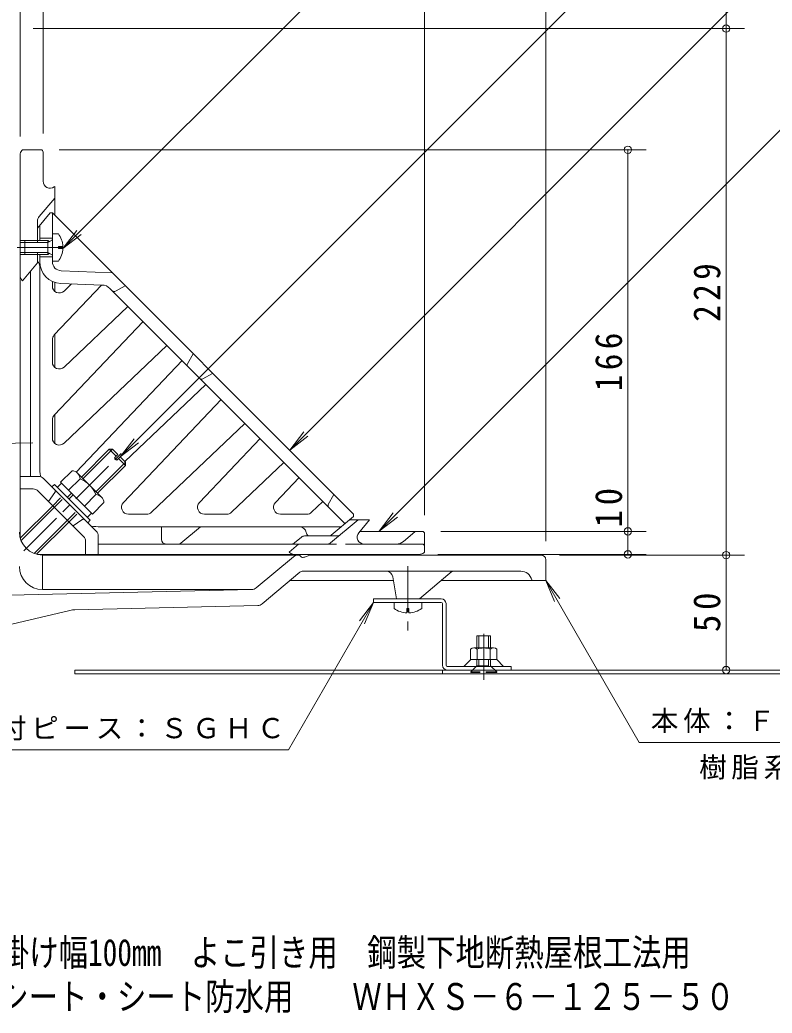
# Model space of a CAD drawing. Units: millimetres at full size, sheet at 1:4. Extents: x -435 to 509, y -549 to 486.
# Drawn here: x -150 to 177.4, y -549.4 to -117.3 of the extents above; entities that cross this region are included whole.
import ezdxf
from ezdxf.enums import TextEntityAlignment as Align

# ---------------------------------------------------------------- set-up
doc = ezdxf.new("R2010")
doc.units = ezdxf.units.MM
doc.header["$LTSCALE"] = 4
doc.header["$PDMODE"] = 32
doc.header["$PDSIZE"] = 3.2
for name, pattern in [('CHAIN1', [8, 5, -1, 1, -1]), ('DASHED1', [1.8, 1.2, -0.6]), ('DASHED2', [3, 2, -1])]:
    doc.linetypes.add(name, pattern=pattern)
for name, color, linetype, lineweight in [('0-0_通り芯', 4, 'Continuous', 9), ('0-1_躯体', 6, 'Continuous', 9), ('0-2_仕上', 3, 'Continuous', 9), ('0-4_その他', 7, 'Continuous', 9), ('0-5_寸法', 7, 'Continuous', 9), ('0-8', 2, 'Continuous', 9), ('0-A', 2, 'Continuous', 9)]:
    doc.layers.add(name, color=color, linetype=linetype, lineweight=lineweight)
doc.layers.add('F-5_F-5ﾚｲﾔ', color=2, linetype='Continuous')
doc.styles.add('ＭＳ ゴシック', font='')
doc.styles.get('ＭＳ ゴシック').set_extended_font_data('MS Gothic')

msp = doc.modelspace()

# ---------------------------------------------------------------- linework, layer by layer
at = {"layer": '0-0_通り芯', "linetype": 'CHAIN1'}
for p, q in [((-144.268, -301.355), (-226.072, -303.021)), ((18.881, -354.975), (18.881, -384.134))]:
    msp.add_line(p, q, dxfattribs=at)
at = {"layer": '0-0_通り芯'}
for p, q in [((-140.19, -350.133), (-140.19, -365.121)), ((-28.652, -350.134), (-140.171, -350.134)), ((-47.174, -364.445), (-30.955, -350.835)), ((-26.757, -351.134), (-26.92, -351.134)), ((-24.254, -350.279), (-26.008, -350.988)), ((76.881, -350.134), (-23.505, -350.134)), ((78.881, -352.134), (78.881, -361.133)), ((-44.556, -371.386), (-28.128, -357.601)), ((-26.843, -357.134), (67.978, -357.134)), ((-32.338, -361.133), (12.548, -361.133)), ((12.299, -359.64), (13.881, -369.134)), ((33.416, -361.133), (78.881, -361.133)), ((72.828, -360.921), (72.881, -361.133)), ((-49.033, -365.146), (-154.371, -367.574)), ((-48.715, -365.121), (-140.119, -365.121)), ((-155.859, -380.832), (-128.154, -374.195)), ((-126.055, -373.923), (-46.415, -372.087))]:
    msp.add_line(p, q, dxfattribs=at)
msp.add_lwpolyline([(13.881, -369.134), (23.881, -369.134), (38.182, -357.134)], dxfattribs=at)
for centre, radius, start, end in [((-140.119, -340.134), 10, 180, 269.69852), ((-29.027, -353.134), 3, 90, 130.00017), ((-28.652, -351.134), 1, 29.99821, 90), ((-26.92, -350.134), 1, 209.99821, 270), ((-26.757, -349.134), 2, 270, 292), ((-23.505, -352.134), 2, 90, 112), ((76.881, -352.134), 2, 0, 90), ((-140.119, -355.121), 10, 180, 270), ((-26.843, -359.134), 2, 90, 130.00009), ((9.34, -360.134), 3, 9.46231, 90), ((39.274, -360.134), 3, 90, 130.00008), ((67.978, -362.134), 5, 14.0364, 90), ((-49.102, -362.146), 3, 271.32054, 310.00009), ((-46.485, -369.088), 3, 271.32054, 310.00009), ((23.517, -368.134), 1, 270, 309.99971), ((-125.824, -383.92), 10, 91.32054, 103.4706)]:
    msp.add_arc(centre, radius, start, end, dxfattribs=at)
at = {"layer": '0-1_躯体'}
for p, q in [((-149.823, -341.837), (-149.823, -176.107)), ((-149.121, -174.178), (-148.823, -173.823)), ((-140.823, -173.823), (-148.823, -173.823)), ((-139.823, -174.823), (-139.823, -187.561)), ((-134.823, -189.823), (-135.102, -190.018)), ((-134.823, -202.323), (-134.823, -189.823)), ((-141.621, -202.924), (-134.823, -194.823)), ((-142.323, -204.853), (-142.323, -214.208)), ((-147.823, -213.338), (-149.823, -213.338)), ((-147.823, -214.208), (-149.823, -214.208)), ((-147.823, -218.468), (-149.823, -218.468)), ((-147.823, -219.338), (-149.823, -219.338)), ((-142.323, -218.468), (-142.323, -223.077)), ((-145.323, -315.882), (-145.323, -226.652)), ((-134.823, -235.344), (-134.823, -231.488)), ((-134.823, -268.42), (-134.823, -254.192)), ((-134.823, -301.494), (-134.823, -289.232)), ((-141.873, -315.882), (-149.823, -315.882)), ((-116.76, -339.752), (-139.752, -316.76)), ((-144.151, -321.382), (-149.823, -321.382)), ((-142.03, -322.26), (-122.26, -342.03)), ((-14.778, -344.855), (-2.823, -334.823)), ((-6.61, -334.823), (2.177, -334.823)), ((2.177, -334.823), (-2.498, -340.395)), ((-88.336, -337.823), (-88.336, -343.323)), ((-79.918, -344.972), (-71.398, -337.823)), ((-2.018, -339.823), (25.177, -339.823)), ((21.899, -340.057), (17.017, -344.153)), ((26.177, -340.823), (26.177, -348.823)), ((-121.381, -344.151), (-121.381, -349.823)), ((-115.881, -341.873), (-115.881, -349.823)), ((-80.882, -345.323), (-115.881, -345.323)), ((-16.06, -345.323), (-80.882, -345.323)), ((-32.823, -348.823), (-28.652, -345.323)), ((-30.436, -344.855), (-27.38, -342.291)), ((-26.095, -341.823), (-11.893, -341.823)), ((25.177, -345.323), (-0.2, -345.323)), ((-141.823, -349.823), (23.894, -349.823)), ((-32.701, -348.944), (-32.823, -348.823)), ((25.822, -349.121), (26.177, -348.823))]:
    msp.add_line(p, q, dxfattribs=at)
at = {"layer": '0-1_躯体', "linetype": 'DASHED1'}
for p, q in [((-134.741, -322.932), (-137.448, -326.842)), ((-122.932, -334.742), (-126.842, -337.449))]:
    msp.add_line(p, q, dxfattribs=at)
at = {"layer": '0-1_躯体', "linetype": 'DASHED2'}
msp.add_line((-0.2, -345.323), (-16.06, -345.323), dxfattribs=at)
at = {"layer": '0-1_躯体'}
msp.add_lwpolyline([(-148.944, -230.702), (-148.823, -230.823), (-142.323, -223.077)], dxfattribs=at)
for centre, radius, start, end in [((-146.823, -176.107), 3, 140.00002, 180.0007), ((-140.823, -174.823), 1, 0, 90), ((-136.823, -187.561), 3, 180, 304.99982), ((-139.323, -204.853), 3, 140.0002, 180), ((-146.823, -228.58), 3, 180, 225.00249), ((-141.873, -318.882), 3, 44.99976, 90), ((-144.151, -324.382), 3, 44.99976, 90), ((-118.881, -341.873), 3, 0, 45), ((-0.2, -342.323), 3, 140.00003, 270), ((22.541, -340.823), 1, 90, 129.99971), ((25.177, -340.823), 1, 0, 90), ((-141.823, -341.823), 8, 180.10083, 186.72223), ((-124.381, -344.151), 3, 0, 45), ((-86.336, -343.323), 2, 180, 270), ((-80.882, -343.823), 1.5, 270, 310.00003), ((-31.722, -343.323), 2, 270, 309.99985), ((-26.095, -343.823), 2, 90, 129.99985), ((-16.064, -343.323), 2, 270, 309.99985), ((-11.893, -339.823), 2, 270, 310.00008), ((13.803, -340.323), 5, 270, 310.00023), ((25.177, -346.323), 1, 0, 90), ((-141.823, -341.823), 8, 264.08858, 269.99991), ((-30.58, -346.823), 3, 224.9977, 270), ((23.894, -346.823), 3, 270, 309.99908)]:
    msp.add_arc(centre, radius, start, end, dxfattribs=at)
at = {"layer": '0-1_躯体', "linetype": 'DASHED1'}
for centre, start, end in [((-135.563, -322.363), 325.30484, 45.00075), ((-122.362, -335.564), 44.99925, 124.69516)]:
    msp.add_arc(centre, 1, start, end, dxfattribs=at)
at = {"layer": '0-2_仕上'}
for p, q in [((-142.323, -207.892), (-136.823, -201.338)), ((-135.823, -201.338), (-136.823, -201.338)), ((-135.823, -201.338), (-4.823, -332.338)), ((-135.823, -210.337), (-135.823, -201.338)), ((-141.322, -206.7), (-141.322, -213.338)), ((-141.322, -212.338), (-135.823, -212.338)), ((-141.322, -219.338), (-141.323, -311.338)), ((-141.322, -220.338), (-135.823, -220.338)), ((-135.823, -222.489), (-135.823, -222.338)), ((-109.823, -227.338), (-131.976, -226.485)), ((-135.823, -233.123), (-135.823, -231.106)), ((-134.999, -254.393), (-114.381, -232.666)), ((-114.146, -232.675), (-132.188, -231.982)), ((-130.758, -235.299), (-127.453, -232.164)), ((-108.121, -235.254), (-104.166, -232.995)), ((-110.802, -234.136), (-109.925, -235.013)), ((-109.925, -235.013), (-8.508, -336.43)), ((-130.757, -268.374), (-102.951, -241.987)), ((-134.999, -289.247), (-96.384, -248.555)), ((-135.823, -266.198), (-135.823, -256.458)), ((-130.757, -301.449), (-85.981, -258.958)), ((-77.015, -266.882), (-74.565, -262.595)), ((-79.413, -265.525), (-125.468, -314.057)), ((-70.367, -273.53), (-66.08, -271.08)), ((-69.01, -275.928), (-104.334, -309.45)), ((-104.934, -327.273), (-62.443, -282.496)), ((-135.823, -299.273), (-135.823, -291.312)), ((-92.731, -331.514), (-52.04, -292.899)), ((-71.859, -327.273), (-45.472, -299.466)), ((-57.878, -331.514), (-35.069, -309.869)), ((-38.784, -327.273), (-28.501, -316.437)), ((-15.757, -328.139), (-13.308, -323.852)), ((-18.099, -326.84), (-23.024, -331.514)), ((-102.758, -332.338), (-94.796, -332.338)), ((-69.683, -332.338), (-59.943, -332.338)), ((-36.608, -332.338), (-25.089, -332.338)), ((-4.823, -332.338), (-4.823, -333.337)), ((-14.534, -341.487), (-4.823, -333.337)), ((-114.823, -337.838), (-10.185, -337.838)), ((-25.264, -340.632), (-25.34, -340.249))]:
    msp.add_line(p, q, dxfattribs=at)
at = {"layer": '0-2_仕上', "linetype": 'CHAIN1'}
for p, q in [((-151.129, -216.338), (-130.402, -216.338)), ((-148.235, -348.25), (-105.93, -305.945))]:
    msp.add_line(p, q, dxfattribs=at)
at = {"layer": '0-2_仕上'}
for centre, radius, start, end in [((-144.323, -224.68), 3, 0, 48.19135), ((-131.823, -222.489), 9.5, 180, 267.79742), ((-131.823, -222.489), 4, 180, 267.79759), ((-132.823, -233.123), 3, 180.00017, 313.50021), ((-114.338, -237.672), 5, 44.9998, 87.79738), ((-108.865, -233.952), 1.5, 225, 299.74442), ((-132.823, -256.458), 3, 136.50002, 179.9995), ((-132.823, -266.198), 3, 180.00017, 313.5), ((-76.146, -267.378), 1, 150.25494, 225), ((-70.863, -272.661), 1, 225, 299.7426), ((-132.823, -291.312), 3, 136.50002, 180), ((-132.823, -299.273), 3, 180.00034, 313.49998), ((-114.823, -311.338), 26.5, 179.99989, 190.22858), ((-102.758, -329.338), 3, 136.50002, 269.99966), ((-69.683, -329.338), 3, 136.5, 269.99983), ((-36.608, -329.338), 3, 136.49979, 269.99983), ((-14.889, -328.635), 1, 150.25626, 224.9995), ((-94.796, -329.338), 3, 270.00034, 313.49998), ((-59.943, -329.338), 3, 270.0005, 313.49998), ((-25.089, -329.338), 3, 269.99966, 313.49998), ((-114.823, -311.338), 26.5, 260.91545, 270), ((-28.282, -340.838), 3, 11.30951, 89.99966), ((-23.793, -340.338), 1.5, 191.31096, 262.00335), ((-15.498, -340.338), 1.5, 277.99665, 309.99937)]:
    msp.add_arc(centre, radius, start, end, dxfattribs=at)
at = {"layer": '0-4_その他'}
for p, q in [((78.881, 89.664), (78.881, -344.134)), ((-149.823, 62.757), (-149.823, -168.107)), ((-139.823, 62.757), (-139.823, -166.823)), ((26.177, 62.757), (26.177, -332.823)), ((157.37, -121.134), (157.37, 33.867)), ((165.37, -121.134), (-144.119, -121.134)), ((157.37, -350.134), (157.37, -121.134)), ((122.62, -173.823), (-132.823, -173.823)), ((114.62, -339.823), (114.62, -173.823)), ((122.62, -339.823), (33.177, -339.823)), ((114.62, -349.823), (114.62, -339.823)), ((122.62, -349.823), (31.894, -349.823)), ((165.37, -350.134), (84.881, -350.134)), ((157.37, -400.133), (157.37, -350.134))]:
    msp.add_line(p, q, dxfattribs=at)
for p in [(157.37, -121.134), (114.62, -173.823), (114.62, -339.823), (114.62, -349.823), (157.37, -350.134), (157.37, -400.133)]:
    msp.add_point(p, dxfattribs=at)
at = {"layer": '0-5_寸法'}
for p, q in [((-131.234, -216.817), (223.553, 137.97)), ((-106.33, -307.454), (242.206, 41.083)), ((-32.559, -304.501), (242.206, -29.735)), ((6.381, -339.748), (242.206, -103.923)), ((-131.234, -216.817), (-125.146, -208.883)), ((-131.234, -216.817), (-123.301, -210.729)), ((-32.559, -304.501), (-26.472, -296.567)), ((-106.33, -307.454), (-100.243, -299.52)), ((-106.33, -307.454), (-98.397, -301.366)), ((-32.559, -304.501), (-24.626, -298.413)), ((6.381, -339.748), (12.469, -331.815)), ((6.381, -339.748), (14.315, -333.661)), ((78.881, -361.133), (119.579, -431.625)), ((78.881, -361.133), (84.969, -369.067)), ((78.881, -361.133), (82.708, -370.372)), ((3.881, -370.734), (-33.096, -434.78)), ((3.881, -370.734), (-2.206, -378.667)), ((3.881, -370.734), (0.054, -379.973)), ((119.579, -431.625), (239.6, -431.625)), ((-173.8, -434.78), (-33.096, -434.78))]:
    msp.add_line(p, q, dxfattribs=at)
at = {"layer": '0-8'}
for p, q in [((33.381, -369.134), (3.881, -369.134)), ((3.881, -370.734), (3.881, -369.134)), ((33.381, -370.734), (3.881, -370.734)), ((33.881, -371.234), (33.881, -398.033)), ((35.481, -398.033), (35.481, -371.234)), ((46.219, -395.533), (43.219, -398.533)), ((46.569, -395.533), (57.194, -395.533)), ((57.544, -395.533), (60.544, -398.533)), ((-126.119, -400.133), (-126.119, -401.734)), ((233.881, -400.133), (-126.119, -400.133)), ((-126.119, -401.733), (233.881, -401.733)), ((33.881, -400.133), (33.881, -401.734)), ((35.981, -398.533), (60.544, -398.533)), ((59.881, -400.133), (63.881, -400.133)), ((60.544, -398.533), (63.881, -398.533)), ((63.881, -398.533), (63.881, -400.133))]:
    msp.add_line(p, q, dxfattribs=at)
at = {"layer": '0-8', "linetype": 'CHAIN1'}
msp.add_line((51.881, -384.404), (51.881, -404.533), dxfattribs=at)
at = {"layer": '0-8'}
for centre, radius, start, end in [((33.381, -371.234), 2.1, 0, 90), ((33.381, -371.234), 0.5, 0, 90), ((35.981, -398.033), 2.1, 180, 270), ((35.981, -398.033), 0.5, 180, 270)]:
    msp.add_arc(centre, radius, start, end, dxfattribs=at)
at = {"layer": '0-A'}
for p, q in [((-133.223, -210.337), (-135.823, -210.337)), ((-135.823, -210.337), (-135.823, -222.338)), ((-147.823, -213.338), (-147.823, -219.338)), ((-137.823, -213.338), (-147.823, -213.338)), ((-137.823, -214.208), (-147.823, -214.208)), ((-137.823, -214.208), (-135.95, -213.156)), ((-137.823, -213.338), (-137.059, -213.779)), ((-137.823, -213.338), (-137.823, -219.338)), ((-133.223, -216.817), (-133.223, -215.859)), ((-131.234, -215.859), (-133.223, -215.859)), ((-137.823, -218.468), (-147.823, -218.468)), ((-137.823, -219.338), (-147.823, -219.338)), ((-137.823, -218.468), (-135.95, -219.52)), ((-137.823, -219.338), (-137.059, -218.897)), ((-131.234, -216.817), (-133.223, -216.817)), ((-133.223, -222.338), (-135.823, -222.338)), ((-123.204, -316.196), (-111.103, -304.095)), ((-122.497, -316.903), (-109.689, -304.095)), ((-111.103, -304.095), (-109.689, -304.095)), ((-108.098, -307.1), (-111.103, -304.095)), ((-107.391, -306.393), (-109.689, -304.095)), ((-108.805, -307.807), (-107.391, -306.393)), ((-116.84, -322.56), (-104.032, -309.752)), ((-107.744, -308.868), (-108.805, -307.807)), ((-107.744, -308.868), (-106.33, -307.454)), ((-104.032, -311.166), (-107.037, -308.161)), ((-104.032, -309.752), (-106.33, -307.454)), ((-104.032, -309.752), (-104.032, -311.166)), ((-127.231, -313.435), (-132.255, -318.459)), ((-124.863, -314.537), (-114.474, -324.926)), ((-116.133, -323.267), (-104.032, -311.166)), ((-136.003, -320.509), (-134.871, -319.378)), ((-119.315, -334.934), (-134.871, -319.378)), ((-133.599, -320.651), (-131.831, -318.883)), ((-118.396, -332.318), (-132.255, -318.459)), ((-123.761, -316.905), (-128.785, -321.929)), ((-129.267, -324.982), (-127.5, -323.214)), ((-128.56, -325.689), (-126.793, -323.921)), ((-116.842, -323.824), (-121.866, -328.848)), ((-113.372, -327.294), (-118.396, -332.318)), ((-149.768, -342.759), (-135.649, -328.641)), ((-149.414, -343.82), (-134.942, -329.348)), ((-120.588, -333.661), (-118.82, -331.894)), ((-143.736, -349.456), (-129.285, -335.005)), ((-142.669, -349.803), (-128.578, -335.712)), ((-120.446, -336.066), (-119.315, -334.934)), ((12.881, -373.334), (12.881, -370.734)), ((24.882, -373.334), (24.882, -370.734)), ((18.402, -373.334), (19.36, -373.334)), ((18.402, -375.322), (18.402, -373.334)), ((19.36, -375.322), (19.36, -373.334)), ((54.881, -385.214), (48.881, -385.214)), ((48.881, -390.533), (48.881, -385.214)), ((49.751, -390.533), (49.751, -385.214)), ((54.011, -390.533), (54.011, -385.214)), ((54.881, -390.533), (54.881, -385.214)), ((46.131, -391.024), (46.131, -395.533)), ((47.575, -390.533), (56.188, -390.533)), ((49.018, -391.024), (49.018, -395.533)), ((54.745, -391.024), (54.745, -395.533)), ((57.631, -391.024), (57.631, -395.533)), ((46.131, -395.533), (46.569, -395.533)), ((57.631, -395.533), (57.194, -395.533))]:
    msp.add_line(p, q, dxfattribs=at)
at = {"layer": '0-A', "linetype": 'DASHED1'}
for p, q in [((-135.649, -328.641), (-131.76, -324.752)), ((-134.942, -329.348), (-131.053, -325.459)), ((-129.285, -335.005), (-125.396, -331.116)), ((-128.578, -335.712), (-124.689, -331.823)), ((48.881, -395.533), (48.881, -398.265)), ((49.751, -398.265), (49.751, -395.533)), ((54.011, -398.265), (54.011, -395.533)), ((54.881, -395.533), (54.881, -398.265)), ((48.881, -398.265), (46.231, -400.914)), ((46.231, -401.215), (46.231, -400.915)), ((57.531, -401.215), (46.231, -401.215)), ((48.881, -398.265), (54.881, -398.265)), ((54.881, -398.265), (57.531, -400.915))]:
    msp.add_line(p, q, dxfattribs=at)
msp.add_lwpolyline([(57.531, -401.215), (57.531, -400.915), (46.231, -400.915)], dxfattribs=at)
at = {"layer": '0-A'}
for centre, radius, start, end in [((-141.223, -216.338), 10, 2.74562, 36.86987), ((-136.073, -212.938), 0.25, 299.32918, 0), ((-136.073, -219.738), 0.25, 0, 60.67082), ((-141.223, -216.338), 10, 323.13013, 357.25438), ((-127.558, -317.232), 3.811, 4.92564, 85.07436), ((-129.442, -329.505), 13.822, 24.26926, 65.73074), ((-117.169, -327.621), 3.811, 4.92564, 85.07436), ((18.881, -365.334), 10, 233.13013, 267.25438), ((18.881, -365.334), 10, 272.74562, 306.86987), ((47.575, -392.901), 2.368, 52.44278, 127.55722), ((51.881, -399.131), 8.598, 70.548, 109.452), ((56.188, -392.901), 2.368, 52.44278, 127.55722)]:
    msp.add_arc(centre, radius, start, end, dxfattribs=at)

# ---------------------------------------------------------------- texts
at = {"layer": '0-4_その他', "color": 2, "char_height": 11.73, "attachment_point": 7, "rotation": 90, "style": 'ＭＳ ゴシック'}
for s, insert in [('\\T1.27;\\W0.9;229', (154.97, -248.634)), ('\\T1.27;\\W0.9;166', (112.22, -278.832)), ('\\T1.27;\\W0.95;10', (112.22, -338.118)), ('\\T1.27;\\W0.95;50', (154.97, -383.633))]:
    msp.add_mtext(s, dxfattribs=dict(at, insert=insert))
at = {"layer": '0-5_寸法', "char_height": 8.798, "attachment_point": 7, "style": 'ＭＳ ゴシック'}
for s, insert in [('\\T1.17;本体：ＦＣ１５０', (124.59, -427.556)), ('\\T1.17;取付ピース：ＳＧＨＣ', (-173.142, -430.785)), ('\\T1.17;樹脂系塗装', (145.59, -447.803))]:
    msp.add_mtext(s, dxfattribs=dict(at, insert=insert))
at = {"layer": 'F-5_F-5ﾚｲﾔ', "style": 'ＭＳ ゴシック', "width": 0.8}
for s, p in [('鋳鉄製ルーフドレン\u3000防水層張掛け幅100mm\u3000よこ引き用\u3000鋼製下地断熱屋根工法用', (-337.924, -532.337)), ('ねじ込み式\u3000改質アスファルトシート・シート防水用\u3000\u3000ＷＨＸＳ－６－１２５－５０', (-338.116, -551.524))]:
    msp.add_text(s, height=11.73, dxfattribs=at).set_placement(p, align=Align.BOTTOM_LEFT)

doc.saveas('drawing.dxf')
